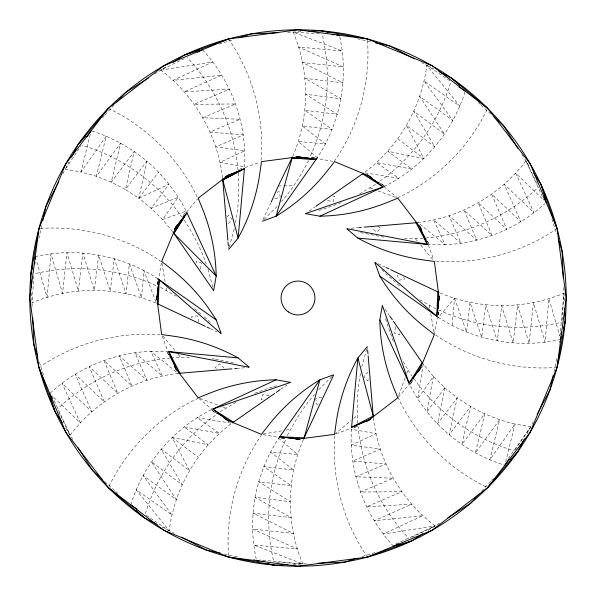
<?xml version="1.0" encoding="UTF-8"?>
<svg xmlns="http://www.w3.org/2000/svg" width="596" height="596" viewBox="0 0 596 596"><rect width="100%" height="100%" fill="white"/><g stroke="black" fill="none" stroke-linecap="round" stroke-linejoin="round"><path stroke-width="0.45" stroke-dasharray="2.98 2.23" d="M357.563 423.302C356.9 406.606 357.108 389.717 360.558 373.305M239.704 169.309L244.584 166.805C247.131 124.169 231.613 80.996 202.498 49.744M356.296 426.691L351.416 429.195C348.869 471.831 364.387 515.004 393.502 546.256M157.404 284.143L157.672 278.66C122.277 255.334 77.495 247.049 36.125 256.422M560.747 339.422C519.123 349.003 473.976 340.86 438.328 317.34L438.596 311.857M33.912 276L32.05 302.828C71.378 286.169 117.256 286.348 156.45 303.319L143.912 270.547L141.483 297.724L129.399 263.864L126.032 293.664L114.29 258.686L110.253 291.183L98.727 255.058L94.302 290.312L82.881 253.017L78.344 291.057L66.916 252.592L62.543 293.411L50.98 253.784L47.054 297.344L36.282 260.117M562.088 320L563.95 293.172C524.622 309.831 478.744 309.652 439.55 292.681M452.088 325.453L454.517 298.276L438.328 317.34L436.756 316.23M261.078 160.205L261.577 154.662A190.161 190.161 0 0 0 228.588 38.941M334.922 435.795L334.423 441.338A190.161 190.161 0 0 0 367.412 557.059M559.353 342.67L559.525 340.837M559.949 336.248L563.95 293.172M158.014 282.109L157.381 285.7L155.884 285.566L150.848 283.197A190.161 190.161 0 0 0 34.397 273.75M158.171 281.208L161.337 263.261M434.35 334.535L437.516 316.588M437.673 315.686L438.306 312.095M234.213 229.02L228.626 249.419M235.442 222.695C238.892 206.283 239.1 189.394 238.437 172.698M361.787 366.98L367.374 346.581M172.751 231.837L162.596 219.499L151.242 208.257L138.816 198.222L146.899 161.173C130.502 147.525 111.512 137.162 91.166 130.755M38.8 238.646L41.988 224.26M195.957 263.253L196.449 261.041L200.807 262.62M200.301 269.124L201.671 262.94M395.699 326.876L394.328 333.06L399.551 334.959L400.043 332.747M554.012 371.74L557.2 357.354M90.287 134.338L81.004 171.961L65.269 169.212L62.692 174.151M505.713 461.662L514.996 424.039L530.731 426.788L533.308 421.849M261.465 434.35L261.078 435.795L257.874 440.347A190.161 190.161 0 0 0 228.514 556.143M334.535 161.65L334.922 160.205L338.126 155.653A190.161 190.161 0 0 0 367.486 39.858M130.755 504.834C143.263 463.993 172.892 428.971 211.088 409.854L212.832 409.05M464.947 92C452.379 132.513 422.81 167.148 384.912 186.146L383.168 186.95M405.168 377.849L397.815 397.815L398.873 398.873L401.212 403.924A190.161 190.161 0 0 0 487.647 487.647M406.77 373.513L408.051 370.041L402.144 359.634M292.681 156.45C309.652 117.256 309.831 71.378 293.172 32.05L320 33.912M303.319 439.55C286.348 478.744 286.169 524.622 302.828 563.95L276 562.088M262.992 219.566L270.86 202.841M65.687 168.4L69.054 161.941M526.946 434.059L530.313 427.6M308.654 160.48C301.002 175.001 292.465 189.237 281.476 201.508M287.346 435.52C294.998 421 303.535 406.763 314.524 394.492M411.613 381.723L409.854 384.912C428.852 422.81 463.487 452.379 504 464.947M183.665 214.933L186.146 211.088C176.446 192.091 163.073 175.082 146.899 161.173L125.436 189.491L111.243 182.16L96.381 176.297L81.004 171.961L106.185 136.201L96.381 176.297L120.578 143.137L111.243 182.16L134.197 151.488L125.436 189.491L138.816 198.222L169.055 184.142L151.242 208.257L178.279 197.179L162.596 219.499L186.146 211.088L186.95 212.832M412.335 381.067L409.854 384.912L409.05 383.168M449.868 80.81L426.788 65.269L459.799 106.185L424.039 81.004L452.863 120.578L419.703 96.381L444.512 134.197L413.84 111.243L434.827 146.899L406.509 125.436L423.905 158.558L387.743 151.242L411.858 169.055L376.501 162.596L398.821 178.279L364.163 172.751C398.463 147.294 421.558 107.66 426.788 65.269L421.849 62.692M146.132 515.19L169.212 530.731L136.201 489.815L171.961 514.996L143.137 475.422L176.297 499.619L151.488 461.803L182.16 484.757L161.173 449.101L189.491 470.564L172.095 437.442L208.257 444.758L184.142 426.945L219.499 433.404L197.179 417.722L231.837 423.249C197.537 448.706 174.442 488.34 169.212 530.731L174.151 533.308M65.784 168.437L80.81 146.132M515.19 449.868L530.731 426.788M316.23 159.244L317.34 157.672C340.86 122.024 349.003 76.877 339.422 35.253M279.77 436.756L278.66 438.328C255.334 473.723 247.049 518.505 256.422 559.875M508.388 458.346L530.202 427.541M138.816 198.222L158.558 172.095M58.699 411.829L70.097 435.155C95.822 401.063 135.642 378.281 178.07 373.387L150.833 351.267C113.516 352.892 77.122 368.097 49.744 393.502M537.301 184.171L525.903 160.846C500.178 194.937 460.358 217.719 417.93 222.613L445.167 244.732C481.859 243.086 517.79 228.469 544.9 203.646M182.957 216.341L184.127 214.94M186.474 212.146L197.604 198.885M398.396 397.115L409.527 383.854M411.873 381.06L413.043 379.659M277.252 206.372L262.873 220.602M318.748 389.628L331.801 376.672M102.579 117.68L104.442 115.639M105.067 114.961L114.402 104.769M227.001 216.884L228.536 215.216L232.112 219.477L227.828 224.148M368.172 371.852L363.888 376.523L367.464 380.784L370.027 377.998M481.598 491.231L490.933 481.039M491.558 480.361L493.421 478.32M198.185 397.815L197.127 398.873L192.076 401.212A190.161 190.161 0 0 0 108.755 486.82M397.815 198.185L398.873 197.127L403.924 194.788A190.161 190.161 0 0 0 487.245 109.18M334.535 434.35L350.888 420.739M353.733 418.37L357.287 415.412M379.823 181.147L384.39 177.966A190.161 190.161 0 0 0 450.807 81.838M309.175 210.991L315.247 206.767M280.753 389.233L286.825 385.009M154.58 74.09L167.759 65.694M428.241 530.306L441.42 521.91M359.634 193.856L375.987 184.231M220.013 411.769L236.366 402.144M222.613 178.07C217.719 135.642 194.937 95.822 160.846 70.097L184.171 58.699M411.829 537.301L435.155 525.903C401.063 500.178 378.281 460.358 373.387 417.93M170.069 357.66L168.713 358.285L163.162 358.755A190.161 190.161 0 0 0 57.581 408.796M425.931 238.34L427.287 237.715L432.838 237.245A190.161 190.161 0 0 0 538.419 187.204M395.848 543.984L435.155 525.903L383.213 534.031L422.907 515.652L374.221 520.83L411.754 504.209L366.6 506.786L401.816 491.7L360.446 492.043L393.189 478.253L355.805 476.755L385.97 464.001L352.743 461.08L380.226 449.093L351.267 445.167L376.016 433.687L351.416 429.195M341.225 202.722L322.369 209.472L317.899 210.567M254.775 393.278L272.767 386.826M245.194 167.573L259.752 162.276M336.248 433.724L350.806 428.427M354.233 427.176L356.803 426.244M218.918 44.126L233.855 39.418M277.065 192.255L279.233 191.569L280.202 197.053L274.16 198.952M321.84 397.048L315.798 398.947L316.767 404.431L318.935 403.745M362.144 556.582L377.082 551.874M273.631 386.528L277.207 385.657M263.29 434.037L282.43 430.737M286.08 430.111L290.632 429.329M160.846 70.097L212.787 61.969L173.093 80.348L221.779 75.171L184.246 91.791L229.4 89.214L194.184 104.3L235.554 103.957L202.811 117.747L240.195 119.245L210.03 131.999L243.257 134.919L215.774 146.907L244.732 150.833L219.984 162.313L244.584 166.805M351.186 228.238L359.47 227.538M236.53 368.462L244.814 367.762M287.607 32.296L303.178 31.618M278.265 186.071L282.862 185.87M283.778 185.825L293.895 185.386M292.822 564.382L308.393 563.704M404.371 238.631L423.302 238.437M170.948 357.622L191.629 357.369M311.857 157.404L317.34 157.672L298.276 141.483L325.453 143.912L302.336 126.032L332.136 129.399L304.817 110.253L337.314 114.29L305.688 94.302L340.942 98.727L304.943 78.344L342.983 82.881L302.589 62.543L343.408 66.916L298.656 47.054L342.216 50.98L293.172 32.05M284.143 438.596L278.66 438.328L297.724 454.517L270.547 452.088L293.664 469.968L263.864 466.601L291.183 485.747L258.686 481.71L290.312 501.698L255.058 497.273L291.057 517.656L253.017 513.119L293.411 533.457L252.592 529.084L297.344 548.946L253.784 545.02L302.828 563.95L259.752 559.949M438.619 310.3L440.116 310.434L445.152 312.803A190.161 190.161 0 0 0 561.603 322.25M427.287 244.412L445.167 244.732L433.687 219.984L461.08 243.257L449.093 215.774L476.755 240.195L464.001 210.03L492.043 235.554L478.253 202.811L506.786 229.4L491.7 194.184L520.83 221.779L504.209 184.246L534.031 212.787L515.652 173.093L542.934 199.302M435.795 261.078L441.338 261.577A190.161 190.161 0 0 0 555.539 229.616M160.205 334.922L154.662 334.423A190.161 190.161 0 0 0 40.461 366.384M168.713 351.588L150.833 351.267L162.313 376.016L134.919 352.743L146.907 380.226L119.245 355.805L131.999 385.97L103.957 360.446L117.747 393.189L89.214 366.6L104.3 401.816L75.171 374.221L91.791 411.754L61.969 383.213L80.348 422.907L53.066 396.698M253.33 559.353L255.162 559.525M383.921 237.178L359.835 232.485M212.079 358.822L214.62 359.075M313.891 158.014L310.3 157.381L310.434 155.884L312.803 150.848A190.161 190.161 0 0 0 322.25 34.397M314.792 158.171L332.739 161.337M263.261 434.663L281.208 437.829M282.109 437.986L285.7 438.619L285.566 440.116L283.197 445.152A190.161 190.161 0 0 0 273.75 561.603M215.469 359.157L236.165 363.515M357.354 38.8L371.74 41.988M332.747 195.957L334.959 196.449L333.06 201.671L326.876 200.301M269.124 395.699L262.94 394.328L261.041 399.551L263.253 400.043M224.26 554.012L238.646 557.2M161.65 261.465L160.205 261.078L155.653 257.874A190.161 190.161 0 0 0 39.858 228.514M370.041 187.949L373.513 189.23M377.849 190.832L396.079 197.544M199.921 398.456L218.151 405.168M222.487 406.77L225.959 408.051M378.102 263.782L385.634 267.321M210.366 328.679L217.056 331.83M427.6 65.687L434.059 69.054M161.941 526.946L168.4 530.313M419.808 299.773L435.52 308.654M160.48 287.346L176.192 296.227M381.723 184.387L384.912 186.146L381.067 183.665M214.277 411.613L211.088 409.854L214.933 412.335M182.369 217.033L181.147 216.177L177.966 211.61A190.161 190.161 0 0 0 81.838 145.193M413.631 378.967L414.853 379.823L418.034 384.39A190.161 190.161 0 0 0 514.162 450.807M435.795 334.922L440.347 338.126A190.161 190.161 0 0 0 557.059 367.412M159.244 279.77L157.672 278.66L157.784 284.121M194.564 308.706L201.508 314.524M397.778 138.816L423.905 158.558M172.095 437.442L198.222 457.184M378.967 182.369L381.06 184.127M383.854 186.474L397.115 197.604M198.885 398.396L212.146 409.527M214.94 411.873L217.033 413.631L216.177 414.853L211.61 418.034A190.161 190.161 0 0 0 145.193 514.162M399.357 285.7L385.582 273.504M204.286 316.938L210.418 322.496M478.32 102.579L480.361 104.442M481.039 105.067L491.231 114.402M377.998 225.973L380.784 228.536L376.523 232.112L371.852 227.828M224.148 368.172L219.477 363.888L215.216 367.464L216.884 368.998M104.769 481.598L114.961 490.933M115.639 491.558L117.68 493.421M381.76 269.519L384.942 272.841M415.412 238.713L417.781 241.559M420.739 245.112L433.165 260.042M162.835 335.958L175.261 350.888M178.219 354.441L180.588 357.287M385.009 309.175L389.233 315.247M521.91 154.58L530.306 167.759M65.694 428.241L74.09 441.42M408.051 370.041L411.769 375.987M184.231 220.013C192.985 233.908 201.038 248.405 206.171 264.065M426.84 240.687L429.195 244.584L426.691 239.704M169.16 355.313L166.805 351.416L169.309 356.296M238.34 170.069L237.715 168.713L237.245 163.162A190.161 190.161 0 0 0 187.204 57.581M357.66 425.931L358.285 427.287L358.755 432.838A190.161 190.161 0 0 0 408.796 538.419M197.127 197.127L194.788 192.076A190.161 190.161 0 0 0 109.18 108.755M525.903 160.846L543.984 200.152M52.016 395.848L70.097 435.155M393.278 341.225L386.826 323.233M426.244 239.197L427.176 241.767M428.427 245.194L433.724 259.752M162.276 336.248L167.573 350.806M168.824 354.233L169.756 356.803M454.517 298.276L466.601 332.136L469.968 302.336L481.71 337.314L485.747 304.817L497.273 340.942L501.698 305.688L513.119 342.983L517.656 304.943L529.084 343.408L533.457 302.589L545.02 342.216L548.946 298.656L559.718 335.883M207.974 269.288L212.75 287.041M551.874 218.918L556.582 233.855M403.745 277.065L404.431 279.233L398.947 280.202L397.048 274.16M198.952 321.84L197.053 315.798L191.569 316.767L192.255 318.935M39.418 362.144L44.126 377.082M385.657 318.793L386.528 322.369M429.329 305.368L429.798 308.102M430.737 313.57L434.037 332.71M161.963 263.29L165.263 282.43M166.202 287.898L166.671 290.632M367.456 347.498L367.613 349.338M228.387 246.662L228.544 248.502M563.704 287.607L564.382 303.178M31.618 292.822L32.296 308.393M438.216 311.879L438.328 317.34M423.249 364.163L417.722 398.821L433.404 376.501L423.249 364.163M433.404 376.501L426.945 411.858L444.758 387.743L433.404 376.501M444.758 387.743L437.442 423.905L457.184 397.778C474.535 410.19 494.233 419.137 514.996 424.039L489.815 459.799L499.619 419.703L475.422 452.863L484.757 413.84L461.803 444.512L470.564 406.509L449.101 434.827L457.184 397.778L444.758 387.743"/><path stroke-width="0.89" d="M156.629 299.669L156.808 296.018M439.192 299.982L439.371 296.331M34.739 263.976L34.866 262.128M35.06 259.349L35.253 256.578M560.747 339.422L560.94 336.651M561.134 333.872L561.261 332.024M173.116 232.358L213.629 290.617L216.192 276.082A190.161 190.161 0 0 0 202.133 207.944L198.185 198.185L227.419 175.753L244.412 168.713L238.109 238.109L228.812 249.21M38.941 367.412L65.731 432.1L108.353 487.647L163.9 530.269L228.588 557.059L298 566.2L367.412 557.059L432.1 530.269L487.647 487.647L530.269 432.1L557.059 367.412L566.2 298L557.059 228.588L530.269 163.9L487.647 108.353L432.1 65.731L367.412 38.941L298 29.8L228.588 38.941L163.9 65.731L108.353 108.353L65.731 163.9L38.941 228.588L29.8 298L38.941 367.412L54.929 411.344L62.267 422.869M31.379 287.361L30.821 274.622L38.941 228.588M367.188 346.79L357.891 357.891L351.588 427.287L368.581 420.247L397.815 397.815L393.867 388.056A190.161 190.161 0 0 1 379.808 319.918L382.371 305.383L409.05 383.168L420.247 368.581L434.35 334.535L426.051 328.061A190.161 190.161 0 0 1 379.808 276.082L374.847 262.478M557.059 367.412L565.179 321.378L564.621 308.639M30.821 274.622L32.415 267.433M42.785 220.662L45.974 206.268L58.84 181.564M553.215 375.338L550.026 389.732L537.16 414.436M563.585 328.567L565.179 321.378M292.405 157.024L276.082 216.192L262.478 221.153M186.95 212.832L173.846 233.409L216.192 276.082L186.95 212.832L175.753 227.419L161.65 261.465L169.949 267.939A190.161 190.161 0 0 1 216.192 319.918L221.153 333.522M271.255 202.007L278.265 186.071L291.861 158.186L316.23 159.244L276.082 216.192A190.161 190.161 0 0 0 328.061 169.949L334.535 161.65L368.581 175.753L383.168 186.95L319.918 216.192L305.383 213.629L383.168 186.95L362.591 173.846L378.535 182.629M303.595 438.976L333.402 375.599M71.572 157.091L78.307 144.165L108.353 108.353M487.647 487.647L517.693 451.835L524.428 438.909M413.371 378.535L422.154 362.591L409.05 383.168L379.808 319.918M173.846 233.409L184.522 216.646M174.732 228.76L177.213 224.915M418.288 371.852L421.268 367.24M87.023 136.901L91.166 130.755M504.834 465.245L508.977 459.099M174.39 229.639L184.216 216.482M175.753 227.419L185.132 215.432M78.307 144.165L85.772 136.015M116.891 102.058L125.607 92.544L148.315 78.076M479.11 493.942L470.393 503.456L447.685 517.924M510.228 459.985L517.693 451.835M316.007 206.238L363.642 173.116M232.358 422.884L274.681 393.449M276.201 392.399L279.993 389.762M173.131 62.267L184.656 54.929L228.588 38.941M367.412 557.059L411.344 541.071L422.869 533.733M316.23 159.244L298 156.845L261.465 161.65L260.005 172.073A190.161 190.161 0 0 1 238.109 238.109L222.777 179.985L244.412 168.713M222.777 179.985L240.404 170.806M225.869 176.401L229.937 174.315M366.063 421.685L370.131 419.599M197.5 52.187L202.498 49.744M393.502 546.256L398.5 543.813M217.465 413.371L233.409 422.154L212.832 409.05L290.617 382.371L276.082 379.808L212.832 409.05L227.419 420.247L261.465 434.35L267.939 426.051A190.161 190.161 0 0 1 319.918 379.808L333.522 374.847M225.132 176.997L240.218 170.516M370.868 419.003L351.588 427.287L373.223 416.015L357.891 357.891A190.161 190.161 0 0 0 335.995 423.927L334.535 434.35L298 439.155L279.77 436.756L319.918 379.808L304.139 437.814L279.77 436.756L299.699 439.125M227.419 175.753L241.536 170.054M184.656 54.929L199.593 50.22M239.13 37.749L251.43 33.875L278.332 32.698M356.87 558.251L344.57 562.125L317.668 563.302M396.407 545.78L411.344 541.071M359.47 227.538L361.31 227.381M364.074 227.15L417.289 222.666M178.711 373.334L231.926 368.85M234.69 368.619L236.53 368.462M308.639 31.379L321.378 30.821L367.412 38.941M228.588 557.059L274.622 565.179L287.361 564.621M291.861 158.186L312.624 159.087M296.331 156.629L299.073 156.763M296.018 439.192L299.669 439.371M332.024 34.739L333.872 34.866M336.651 35.06L339.422 35.253M256.578 560.747L259.349 560.94M262.128 561.134L263.976 561.261M346.79 228.812L357.891 238.109L427.287 244.412L420.247 227.419L397.815 198.185L388.056 202.133A190.161 190.161 0 0 1 319.918 216.192M249.21 367.188L238.109 357.891L168.713 351.588L175.753 368.581L198.185 397.815L207.944 393.867A190.161 190.161 0 0 1 276.082 379.808M296.301 156.875L312.609 158.812M298 156.845L313.071 158.968M347.274 228.76L427.287 244.412L416.015 222.777L425.432 238.355M248.726 367.24L168.713 351.588L179.985 373.223L170.568 357.645M321.378 30.821L328.567 32.415M375.338 42.785L389.732 45.974L414.436 58.84M220.662 553.215L206.268 550.026L181.564 537.16M267.433 563.585L274.622 565.179M386.469 267.716L388.972 268.893M390.648 269.683L438.976 292.405M157.024 303.595L205.352 326.317M207.028 327.107L209.531 328.284M438.909 71.572L451.835 78.307L487.647 108.353M108.353 487.647L144.165 517.693L157.091 524.428M367.24 174.732L371.852 177.712M224.148 418.288L228.76 421.268M459.099 87.023L465.245 91.166M130.755 504.834L136.901 508.977M379.808 276.082L436.756 316.23L439.155 298L434.35 261.465L423.927 260.005A190.161 190.161 0 0 1 357.891 238.109M216.192 319.918L159.244 279.77L156.845 298L161.65 334.535L172.073 335.995A190.161 190.161 0 0 1 238.109 357.891M220.706 333.328L159.244 279.77L158.186 304.139L157.836 286.847M451.835 78.307L459.985 85.772M493.942 116.891L503.456 125.607L517.924 148.315M375.346 262.739L436.756 316.23L437.814 291.861L438.164 309.153M102.058 479.11L92.544 470.393L78.076 447.685M136.015 510.228L144.165 517.693M389.762 316.007L392.399 319.799M393.449 321.319L422.884 363.642M533.733 173.131L541.071 184.656L557.059 228.588M419.599 225.869L421.685 229.937M174.315 366.063L176.401 370.131M543.813 197.5L546.256 202.498M49.744 393.502L52.187 398.5M541.071 184.656L545.78 199.593M558.251 239.13L562.125 251.43L563.302 278.332M37.749 356.87L33.875 344.57L32.698 317.668M50.22 396.407L54.929 411.344M367.687 350.262L368 353.95M368.157 355.79L373.334 417.289M222.666 178.711L227.843 240.21M228 242.05L228.313 245.738M163.9 530.269A268.2 268.2 0 0 0 566.2 298A268.2 268.2 0 0 0 163.9 65.731A268.2 268.2 0 0 0 163.9 530.269M288.285 311.872A16.941 16.941 0 0 0 314.874 299.475A16.941 16.941 0 0 0 290.841 282.646A16.941 16.941 0 0 0 288.285 311.872"/></g></svg>
